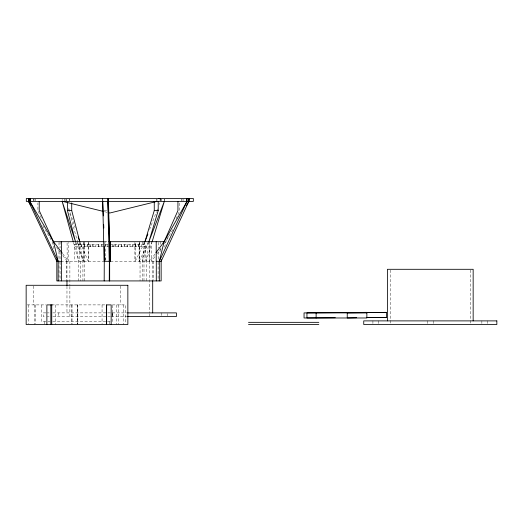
<?xml version="1.0" encoding="UTF-8"?>
<svg xmlns="http://www.w3.org/2000/svg" width="523" height="523" viewBox="0 0 523 523"><rect width="100%" height="100%" fill="white"/><g stroke="black" fill="none" stroke-linecap="round" stroke-linejoin="round"><path stroke-width="0.39" stroke-dasharray="2.62 1.96" d="M33.596 200.662L33.596 199.211M35.1 200.662L35.1 199.211M77.816 324.515L77.829 304.896M66.761 200.727L66.767 199.59M142.263 280.923L142.263 261.304L144.845 242.469M146.218 280.923L146.218 261.304L148.793 242.469M164.608 247.183L165.954 241.685L168.916 235.017M142.263 261.304L147.904 242.633M159.43 204.5L159.901 202.944M146.218 261.304L151.86 242.633M149.604 229.525L156.299 212.037M156.586 211.272L157.462 208.991M176.146 218.719L179.762 210.566L179.762 201.388M144.59 242.417L135.176 261.304L135.176 242.469M148.539 242.417L139.131 261.304L139.131 242.469M172.78 229.669L164.51 243.646M154.952 254.113L149.637 261.304L149.637 242.469M154.847 256.728L151.461 261.304L151.5 241.685M156.776 254.113L161.607 247.575M104.09 210.566L106.986 210.566M104.371 241.685L108.176 241.685M108.163 244.594L74.24 244.594L74.24 261.304M109.837 244.594L145.433 244.594L145.433 261.304M109.47 246.771L74.887 246.771L74.887 244.594M111.432 246.771L145.204 246.771L145.204 244.594M60.845 261.304L104.221 261.304M110.497 261.304L156.292 261.304M27.235 304.896L45.847 304.896M51.744 304.896L106.143 304.896M112.432 304.896L125.448 304.896L125.448 323.73M45.906 312.891L43.278 312.891L43.278 316.526L45.906 316.526M47.358 312.891L49.11 312.891M52.843 312.891L126.618 312.891M47.233 316.526L49.11 316.526M52.843 316.526L110.85 316.526M111.275 316.526L126.769 316.526M45.847 321.612L41.409 321.612L41.409 304.896M47.868 321.612L50.103 321.612M52.751 321.612L106.653 321.612M107.542 321.612L110.654 321.612M112.471 321.612L112.602 304.896M104.325 211.658L107.477 212.436M62.695 253.714L68.5 261.304L68.598 242.469M56.543 247.386L57.994 249.281M58.478 249.916L59.929 251.811M62.832 255.61L67.186 261.304L67.081 241.685M42.801 225.707L51.784 240.992M41.304 217.973L37.904 210.566L37.904 202.917M80.091 242.417L88.23 261.304L88.23 242.469M75.822 242.417L83.961 261.304L83.961 242.469M68.742 208.363L75.155 227.74M68.572 209.174L77.567 241.855M77.783 242.633L82.922 261.304L82.922 280.923M73.514 242.633L78.659 261.304L78.659 280.923M52.189 241.685L54.039 249.536M79.901 242.469L82.922 261.304M75.632 242.469L78.659 261.304M105.247 257.381L105.456 261.304L105.456 241.685M487.678 320.887L487.678 323.789M481.866 320.887L481.866 323.789M470.249 270.11L470.249 323.704M433.201 320.887L433.188 323.789M427.389 320.887L427.402 323.789M390.341 270.11L390.341 323.704M378.73 320.887L378.73 323.789M372.919 320.887L372.919 323.789M183.867 199.211L183.835 200.662M182.011 199.211L182.011 200.662M181.782 199.211L181.782 200.662M167.216 313.617L167.216 315.8M164.575 199.211L164.575 200.662M164.32 199.211L164.32 200.662M161.404 312.891L161.404 315.8M161.234 199.211L161.234 200.662M160.953 199.211L160.953 200.662M160.685 241.685L160.685 244.888M160.685 248.896L160.685 252.099M160.371 198.485L160.371 200.662M160.058 199.211L160.058 200.662M158.279 242.469L158.279 247.967M158.279 251.89L158.279 260.519M158.109 262.088L158.109 280.923M157.005 199.211L157.005 200.662M156.717 199.211L156.717 200.662M153.422 261.304L153.422 280.138M152.696 261.304L152.696 279.844M149.787 261.304L149.787 313.277M149.787 314.088L149.787 316.526M149.421 241.685L149.421 261.304M143.988 241.685L143.995 280.923M142.524 241.685L142.524 244.594M141.74 244.594L141.74 246.771M140.04 261.304L140.04 280.923M139.471 242.469L139.471 261.304M139.419 241.685L139.419 261.304M138.791 244.594L138.791 246.771M138.654 244.594L138.654 246.771M135.882 244.594L135.882 246.771M135.751 244.594L135.751 246.771M134.895 242.469L134.895 261.304M132.966 244.594L132.966 246.771M132.855 244.594L132.855 246.771M129.959 244.594L130.057 246.771M127.279 244.594L127.279 246.771M127.063 244.594L127.063 246.771M124.226 244.594L124.226 246.771M124.16 244.594L124.16 246.771M123.376 304.896L123.376 324.515M121.316 244.594L121.316 246.771M121.231 244.594L121.231 246.771M120.591 286.068L120.591 304.896M118.669 304.896L118.669 324.515M118.25 244.594L118.25 246.771M118.139 244.594L118.139 246.771M116.59 304.896L116.59 324.515M115.132 244.594L115.132 246.771M115.021 244.594L115.021 246.771M113.02 244.594L113.053 246.771M112.948 244.594L112.948 246.771M112.739 312.891L112.739 316.526M112.726 312.891L112.726 316.526M109.693 321.612L109.693 324.515M107.137 244.594L107.137 246.771M105.064 244.594L105.064 246.045M104.96 244.594L104.96 246.045M104.875 241.685L104.875 245.614M102.063 304.896L102.063 323.73M101.946 244.594L101.946 246.771M101.841 244.594L101.841 246.771M98.86 244.594L98.86 246.771M98.775 244.594L98.775 246.771M95.859 244.594L95.931 246.771M93.029 244.594L93.029 246.771M92.806 244.594L92.806 246.771M90.133 244.594L90.133 246.771M90.034 244.594L90.034 246.771M88.531 241.685L88.531 261.304M87.23 244.594L87.23 246.771M87.119 244.594L87.119 246.771M84.576 241.685L84.589 280.923M84.334 244.594L84.334 246.771M84.21 244.594L84.21 246.771M83.66 241.685L83.66 261.304M81.431 244.594L81.431 246.771M81.294 244.594L81.294 246.771M80.32 261.304L80.32 280.923M79.705 242.469L79.705 261.304M78.345 244.594L78.345 246.771M77.587 304.896L77.587 324.515M77.345 304.896L77.345 323.73M77.143 241.685L77.143 244.594M72.043 304.896L72.043 324.515M71.54 304.896L71.54 323.73M69.879 261.304L69.879 285.669M69.879 286.48L69.879 316.526M69.651 199.211L69.651 200.662M69.35 199.211L69.35 200.662M66.97 261.304L66.97 279.844M66.97 286.29L66.97 312.891M66.434 199.211L66.434 200.662M66.244 261.304L66.244 280.138M65.081 199.211L65.081 200.662M64.774 199.211L64.774 200.662M62.165 199.211L62.165 200.662M60.067 241.685L60.067 247.967M60.067 251.89L60.067 260.519M60.073 262.088L60.073 280.923M58.981 242.489L58.981 247.294M58.981 251.295L58.981 260.101M58.981 260.905L58.981 280.119M58.269 312.891L58.269 316.526M55.7 304.896L55.7 324.515M44.311 321.612L44.311 324.515M35.767 304.896L35.767 323.73M35.008 199.211L35.008 200.662M34.25 304.896L34.25 324.515M33.694 199.211L33.694 200.662M33.413 286.068L33.413 304.896M28.745 304.896L28.745 323.73"/><path stroke-width="0.78" d="M29.981 201.388L29.994 198.485L29.981 201.388L186.737 201.388L186.731 198.485M28.471 201.388L28.471 198.485M104.339 246.398L104.182 280.923M109.261 280.923L109.457 241.685L108.431 198.485M189.3 198.485L188.816 201.388L161.149 261.304L161.149 280.923L56.824 280.923L56.824 261.304L56.451 259.735M159.325 280.923L159.325 261.304L164.13 241.685L177.938 210.566L177.938 201.388M161.535 259.735L161.149 261.304L156.292 261.304L156.292 280.923M154.259 201.388L154.259 210.566L144.949 241.685L147.859 234.082M158.208 201.388L158.208 210.566L148.905 241.685L164.32 201.388L152.095 241.855M159.325 261.304L187.005 201.388L187.005 198.485M186.423 205.631L188.829 201.388L188.829 198.485L188.816 201.388L187.005 201.388L164.13 241.685L155.919 252.805M157.031 201.388L109.837 213.018L108.261 212.626M356.666 317.716L347.246 317.977L347.246 312.891L386.484 312.349L386.484 317.605L366.865 317.605M335.289 317.723L306.949 317.977L306.949 312.891L366.865 312.349L366.865 317.977L304.046 317.977L304.046 312.891L366.865 312.891M189.3 201.388L193.34 201.388L193.34 198.485L26.327 198.485L26.327 201.388L29.837 201.388L53.503 241.685L62.211 253.08M67.454 202.153L67.454 210.566L71.723 210.566L79.777 241.685L78.234 237.037M154.259 210.566L158.208 210.566M52.98 241.685L103.933 241.685M108.882 241.685L164.346 241.685M110.66 261.304L104.182 261.304L102.619 198.485M52.418 304.896L46.874 304.896L46.874 324.515M366.865 312.519L386.484 312.519M127.599 312.891L176.388 312.891L176.388 316.526L127.252 316.526M366.865 317.435L386.484 317.435M248.503 322.338L318.827 322.338M248.503 324.515L318.827 324.515M158.946 198.485L160.058 198.485M62.636 201.388L103.541 211.462M28.523 198.485L28.523 201.388L30.563 204.866M58.138 280.923L58.138 261.304L29.837 201.388L29.837 198.485M28.523 201.388L56.824 261.304L61.577 261.304L61.577 241.685M73.305 241.855L62.165 201.388L75.508 241.685L67.454 210.566M58.138 261.304L53.503 241.685L39.218 210.566L39.218 201.388M107.771 198.485L110.53 261.304L110.53 258.95M102.691 201.388L103.306 215.894M103.678 224.766L103.809 227.989M107.771 201.388L109.261 261.304M29.981 198.485L29.981 199.936M473.158 320.887L473.158 269.299L387.432 269.299L387.432 320.887M316.121 312.891L316.121 317.977M156.207 241.685L156.207 261.304M152.696 280.648L152.696 312.891M111.157 324.515L111.157 304.896L106.587 304.896L106.587 324.515M110.53 241.685L110.53 253.459M110.418 241.685L110.418 261.304M110.176 241.685L110.176 261.304M109.66 261.304L109.66 280.923M108.137 198.485L108.137 201.388M106.64 304.896L106.64 324.515M71.723 202.917L71.723 210.566M66.97 280.648L66.97 285.486M61.387 261.304L61.387 280.923M51.744 304.896L51.744 324.515M50.829 304.896L50.829 324.515M127.854 285.283L26.15 285.283L26.15 324.515L127.854 324.515L127.854 285.283M496.85 320.887L363.74 320.887L363.74 324.515L496.85 324.515L496.85 320.887"/></g></svg>
